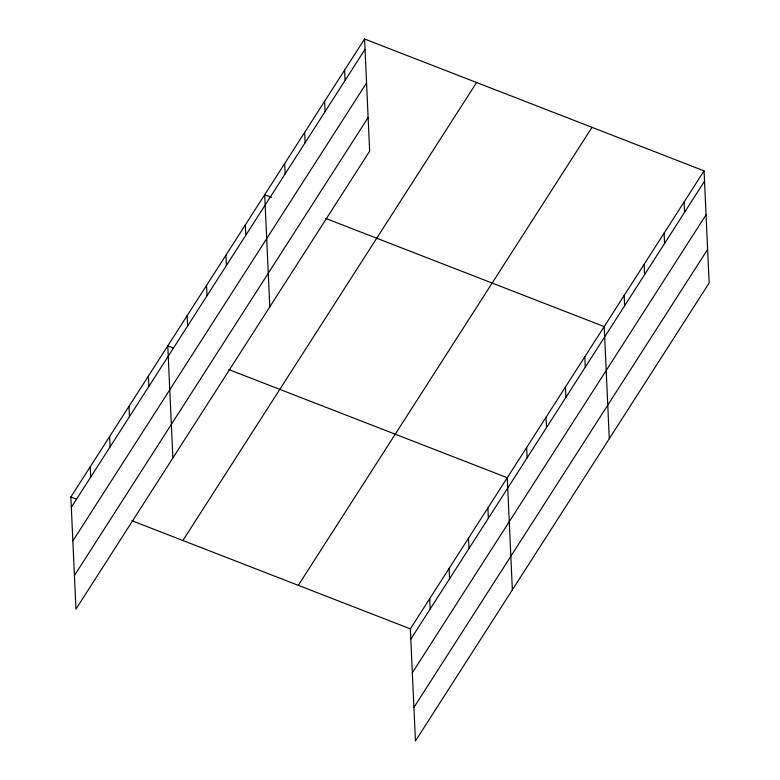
<?xml version="1.0" encoding="UTF-8"?>
<svg xmlns="http://www.w3.org/2000/svg" width="780" height="780" viewBox="0 0 780 780"><rect width="100%" height="100%" fill="white"/><g stroke="black" fill="none" stroke-linecap="round" stroke-linejoin="round"><path stroke-width="1.17" d="M364.562 39L369.652 151.144L75.943 609.141L70.853 496.997L364.562 39L704.057 170.859L709.147 283.003L415.438 741L410.348 628.856L704.057 170.859M71.321 507.322L365.03 49.325M72.842 540.92L366.561 82.924M74.412 575.542L368.131 117.546M182.881 540.511L476.599 82.514M298.311 585.341L592.02 127.345M410.816 639.181L704.525 181.184M412.337 672.789L706.056 214.783M413.917 707.401L707.626 249.405M271.489 197.359L264.703 194.717L269.792 306.862M325.806 218.458L604.198 326.576L609.287 438.721M173.433 348.055L167.778 345.862L172.868 457.997M228.881 369.593L507.273 477.721L512.362 589.865M70.853 496.997L76.508 499.2M131.957 520.728L410.348 628.856M684.089 202.01L684.557 212.335M664.111 233.152L664.579 243.477M644.143 264.293L644.611 274.619M624.166 295.435L624.634 305.76M584.815 356.811L585.283 367.136M565.422 387.036L565.89 397.361M546.039 417.261L546.507 427.586M526.656 447.496L527.124 457.821M487.89 507.946L488.358 518.271M468.497 538.181L468.965 548.506M449.114 568.405L449.582 578.731M429.731 598.63L430.199 608.956M344.594 70.141L345.062 80.467M324.616 101.283L325.084 111.618M304.648 132.434L305.116 142.759M284.671 163.576L285.139 173.901M245.32 224.942L245.788 235.277M225.927 255.177L226.395 265.502M206.544 285.402L207.012 295.727M187.161 315.627L187.629 325.952M148.385 376.087L148.863 386.412M129.002 406.312L129.47 416.637M109.619 436.546L110.087 446.872M90.236 466.772L90.704 477.097"/></g></svg>
